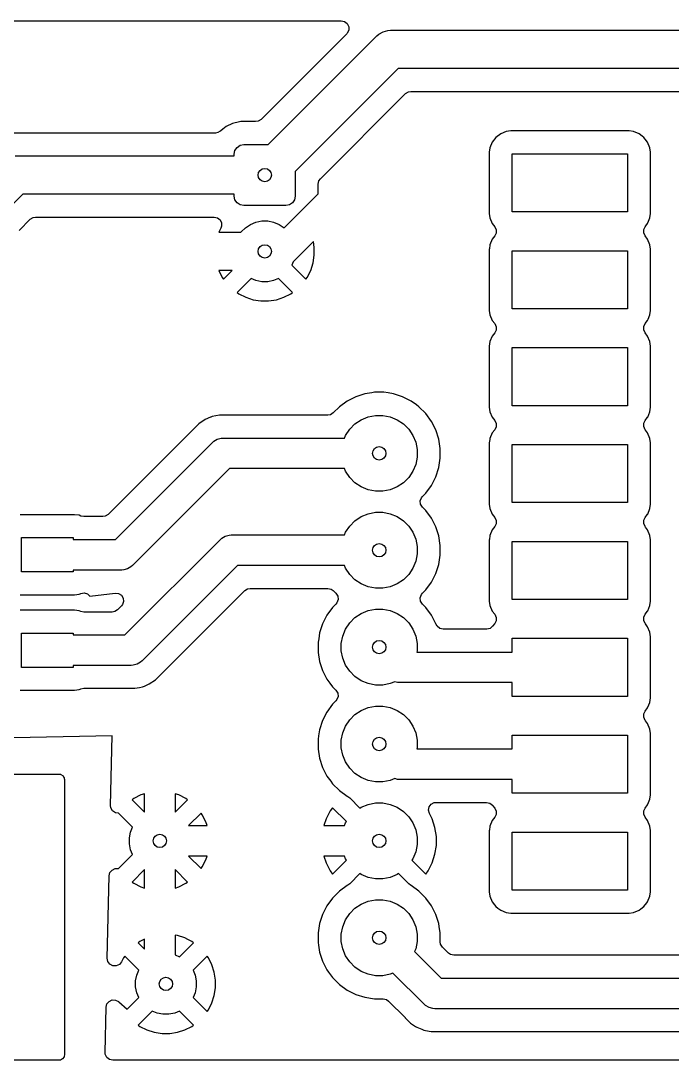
# Model space of a CAD drawing. Header units: millimetres. Extents: x 80.4 to 140.8, y -144.1 to -116.4.
# Drawn here: x 96.36 to 113.43, y -144 to -116.75 of the extents above; entities that cross this region are included whole.
import ezdxf

# ---------------------------------------------------------------- set-up
doc = ezdxf.new("R2010")
doc.units = ezdxf.units.MM
doc.layers.add('F.Cu', color=13, linetype='CONTINUOUS', true_color=0xc83434)

msp = doc.modelspace()

# ---------------------------------------------------------------- linework, layer by layer
at = {"layer": 'F.Cu', "linetype": 'CONTINUOUS'}
for p, q in [((86.317086, -116.7505), (104.757618, -116.7505)), ((104.757618, -116.7505), (104.843961, -116.770207)), ((104.843961, -116.770207), (104.913202, -116.825426)), ((104.913202, -116.825426), (104.951629, -116.905218)), ((104.898332, -117.090214), (102.652444, -119.336102)), ((102.842894, -119.994888), (105.691334, -117.146447)), ((104.913202, -117.073574), (104.898332, -117.090214)), ((104.951629, -116.993782), (104.913202, -117.073574)), ((104.951629, -116.905218), (104.951629, -116.993782)), ((105.691334, -117.146447), (105.740498, -117.103331)), ((105.740498, -117.103331), (105.740507, -117.103323)), ((105.740507, -117.103323), (105.853546, -117.03806)), ((105.853546, -117.03806), (105.979625, -117.004277)), ((105.979625, -117.004277), (105.97964, -117.004277)), ((105.97964, -117.004277), (106.044888, -117)), ((106.044888, -117), (123.623452, -117)), ((106.251995, -118), (103.55, -120.701994)), ((123.416346, -118), (106.251995, -118)), ((104.208786, -120.892444), (106.442444, -118.658786)), ((106.442444, -118.658786), (106.517432, -118.611667)), ((106.517432, -118.611667), (106.583158, -118.6005)), ((106.583158, -118.6005), (106.992371, -118.6005)), ((106.992371, -118.6005), (107, -118.6)), ((107, -118.6), (118.75, -118.6)), ((102.652444, -119.336102), (102.577456, -119.383221)), ((101.65499, -119.591774), (101.598106, -119.6375)), ((101.739244, -119.524047), (101.65499, -119.591774)), ((101.904978, -119.441851), (101.739244, -119.524047)), ((102.0845, -119.397206), (101.904978, -119.441851)), ((102.084507, -119.397204), (102.0845, -119.397206)), ((102.126045, -119.394388), (102.084507, -119.397204)), ((102.51173, -119.394388), (102.126045, -119.394388)), ((102.577456, -119.383221), (102.51173, -119.394388)), ((101.458192, -119.694388), (96.118501, -119.694388)), ((101.523918, -119.683221), (101.458192, -119.694388)), ((101.5851, -119.644776), (101.523918, -119.683221)), ((101.586652, -119.646707), (101.5851, -119.644776)), ((101.598106, -119.6375), (101.586652, -119.646707)), ((108.809218, -119.809718), (108.712964, -119.935156)), ((108.934656, -119.713464), (108.809218, -119.809718)), ((108.934659, -119.713463), (108.934656, -119.713464)), ((109.080734, -119.652957), (108.934659, -119.713463)), ((109.198142, -119.6375), (109.080734, -119.652956)), ((109.080734, -119.652956), (109.080734, -119.652957)), ((112.301858, -119.6375), (109.198142, -119.6375)), ((112.301861, -119.6375), (112.301858, -119.6375)), ((112.419262, -119.652956), (112.301861, -119.6375)), ((112.419264, -119.652957), (112.419262, -119.652956)), ((112.56534, -119.713463), (112.419264, -119.652957)), ((112.565343, -119.713464), (112.56534, -119.713463)), ((112.645555, -119.775014), (112.565343, -119.713464)), ((112.690782, -119.809718), (112.645555, -119.775014)), ((112.724497, -119.853656), (112.690782, -119.809718)), ((112.787035, -119.935156), (112.724497, -119.853656)), ((101.95, -120.244888), (101.96903, -120.149217)), ((101.96903, -120.149217), (102.023223, -120.068111)), ((102.023223, -120.068111), (102.104329, -120.013918)), ((102.104329, -120.013918), (102.2, -119.994888)), ((102.2, -119.994888), (102.842894, -119.994888)), ((108.652456, -120.081237), (108.637, -120.198641)), ((108.652457, -120.081235), (108.652456, -120.081237)), ((108.712963, -119.935159), (108.652457, -120.081235)), ((108.712964, -119.935156), (108.712963, -119.935159)), ((112.787036, -119.935159), (112.787035, -119.935156)), ((112.847543, -120.081234), (112.787036, -119.935159)), ((112.847543, -120.081235), (112.847543, -120.081234)), ((112.847544, -120.081238), (112.847543, -120.081235)), ((112.862999, -120.19864), (112.847544, -120.081238)), ((96.205112, -120.294888), (101.95, -120.294888)), ((101.95, -120.294888), (101.95, -120.244888)), ((108.637, -120.198641), (108.637, -121.801357)), ((109.2375, -121.762), (109.2375, -120.238)), ((109.2375, -120.238), (112.2625, -120.238)), ((112.2625, -120.238), (112.2625, -121.762)), ((112.863, -121.801361), (112.862999, -120.19864)), ((103.55, -120.701994), (103.55, -121.344888)), ((104.1505, -121.033158), (104.170207, -120.946815)), ((104.170207, -120.946815), (104.208786, -120.892444)), ((104.1505, -121.283814), (104.1505, -121.033158)), ((96.412218, -121.294888), (95.65, -122.057106)), ((101.95, -121.294888), (96.412218, -121.294888)), ((101.95, -121.344888), (101.95, -121.294888)), ((101.96903, -121.440559), (101.95, -121.344888)), ((102.023223, -121.521665), (101.96903, -121.440559)), ((102.104329, -121.575858), (102.023223, -121.521665)), ((103.257674, -122.176639), (104.1505, -121.283814)), ((103.476777, -121.521665), (103.395671, -121.575858)), ((103.53097, -121.440559), (103.476777, -121.521665)), ((103.55, -121.344888), (103.53097, -121.440559)), ((102.2, -121.594888), (102.104329, -121.575858)), ((103.3, -121.594888), (102.2, -121.594888)), ((103.395671, -121.575858), (103.3, -121.594888)), ((108.637, -121.801357), (108.652456, -121.918765)), ((112.2625, -121.762), (109.2375, -121.762)), ((112.847544, -121.918762), (112.863, -121.801361)), ((96.308786, -122.247556), (96.602668, -121.953674)), ((96.602668, -121.953674), (96.677656, -121.906555)), ((96.677656, -121.906555), (96.743382, -121.895388)), ((96.743382, -121.895388), (101.424555, -121.895388)), ((101.424555, -121.895388), (101.510898, -121.915095)), ((101.510898, -121.915095), (101.580139, -121.970314)), ((101.580139, -121.970314), (101.618566, -122.050106)), ((101.618566, -122.050106), (101.618566, -122.13867)), ((102.372883, -122.089351), (102.517772, -122.029336)), ((102.517772, -122.029336), (102.671586, -121.99874)), ((102.671586, -121.99874), (102.828414, -121.99874)), ((102.828414, -121.99874), (102.982228, -122.029336)), ((102.982228, -122.029336), (103.127117, -122.089351)), ((108.652456, -121.918765), (108.712963, -122.06484)), ((108.712963, -122.06484), (108.712964, -122.064842)), ((108.712964, -122.064842), (108.777431, -122.148857)), ((112.740143, -122.125952), (112.787035, -122.064843)), ((112.787035, -122.064843), (112.787036, -122.06484)), ((112.787036, -122.06484), (112.793139, -122.050106)), ((112.793139, -122.050106), (112.847544, -121.918762)), ((101.601866, -122.184731), (101.545738, -122.294888)), ((101.545738, -122.294888), (102.126571, -122.294888)), ((101.618566, -122.13867), (101.601866, -122.184731)), ((102.126571, -122.294888), (102.131592, -122.287373)), ((102.131592, -122.287373), (102.242485, -122.17648)), ((102.242485, -122.17648), (102.372883, -122.089351)), ((103.127117, -122.089351), (103.257515, -122.17648)), ((103.257515, -122.17648), (103.257674, -122.176639)), ((108.777431, -122.148857), (108.814358, -122.229354)), ((108.812702, -122.317902), (108.777431, -122.391143)), ((108.814358, -122.229354), (108.812702, -122.317902)), ((112.685641, -122.310647), (112.687297, -122.222099)), ((112.722569, -122.391144), (112.685641, -122.310647)), ((112.687297, -122.222099), (112.722569, -122.148856)), ((112.722569, -122.148856), (112.723284, -122.147925)), ((112.723284, -122.147925), (112.740143, -122.125952)), ((104.025814, -122.539871), (103.499275, -123.06641)), ((104.05, -122.692576), (104.025814, -122.539871)), ((108.712963, -122.475159), (108.652457, -122.621235)), ((108.712964, -122.475157), (108.712963, -122.475159)), ((108.777431, -122.391143), (108.712964, -122.475157)), ((112.787035, -122.475156), (112.722569, -122.391144)), ((112.787036, -122.475159), (112.787035, -122.475156)), ((112.847543, -122.621234), (112.787036, -122.475159)), ((104.05, -122.897199), (104.05, -122.692576)), ((108.638001, -122.731041), (108.637, -122.738641)), ((108.637, -122.738641), (108.637, -124.341357)), ((108.652456, -122.621238), (108.638001, -122.731041)), ((108.652457, -122.621235), (108.652456, -122.621238)), ((109.2375, -124.302), (109.2375, -122.778)), ((109.2375, -122.778), (112.2625, -122.778)), ((112.2625, -122.778), (112.2625, -124.302)), ((112.847543, -122.621235), (112.847543, -122.621234)), ((112.847544, -122.621238), (112.847543, -122.621235)), ((112.862999, -122.73864), (112.847544, -122.621238)), ((112.863, -124.341361), (112.862999, -122.73864)), ((103.499275, -123.06641), (103.462898, -123.154233)), ((103.462898, -123.154233), (103.829473, -123.520809)), ((103.954758, -123.293911), (104.017988, -123.099309)), ((104.017988, -123.099309), (104.017991, -123.099297)), ((104.017991, -123.099297), (104.05, -122.897199)), ((101.545738, -123.294888), (101.638139, -123.476236)), ((101.896446, -123.294888), (101.545738, -123.294888)), ((101.670524, -123.52081), (101.896446, -123.294888)), ((103.861861, -123.476234), (103.954757, -123.293914)), ((103.954757, -123.293914), (103.954758, -123.293911)), ((101.638139, -123.476236), (101.670524, -123.520809)), ((101.670524, -123.520809), (101.670524, -123.52081)), ((102.390653, -123.507785), (102.024077, -123.874362)), ((102.517772, -123.56044), (102.390653, -123.507785)), ((102.671586, -123.591036), (102.517772, -123.56044)), ((102.828414, -123.591036), (102.671586, -123.591036)), ((102.982228, -123.56044), (102.828414, -123.591036)), ((103.109345, -123.507785), (102.982228, -123.56044)), ((103.475921, -123.874361), (103.109345, -123.507785)), ((103.829473, -123.520809), (103.829475, -123.520809)), ((103.829475, -123.520809), (103.861861, -123.476234)), ((102.024077, -123.874362), (102.024077, -123.874363)), ((102.024077, -123.874363), (102.068651, -123.906748)), ((102.068651, -123.906748), (102.250973, -123.999645)), ((103.249026, -123.999645), (103.431346, -123.906749)), ((103.431346, -123.906749), (103.475921, -123.874363)), ((103.475921, -123.874363), (103.475921, -123.874361)), ((102.250973, -123.999645), (102.250976, -123.999646)), ((102.250976, -123.999646), (102.445578, -124.062876)), ((102.445578, -124.062876), (102.44559, -124.062879)), ((102.44559, -124.062879), (102.647688, -124.094888)), ((102.647688, -124.094888), (102.852312, -124.094888)), ((102.852312, -124.094888), (103.054409, -124.062879)), ((103.054409, -124.062879), (103.054421, -124.062876)), ((103.054421, -124.062876), (103.249023, -123.999646)), ((103.249023, -123.999646), (103.249026, -123.999645)), ((108.637, -124.341357), (108.652456, -124.458765)), ((108.652456, -124.458765), (108.712963, -124.60484)), ((112.2625, -124.302), (109.2375, -124.302)), ((112.798797, -124.576447), (112.847544, -124.458762)), ((112.847544, -124.458762), (112.863, -124.341361)), ((108.712963, -124.60484), (108.712964, -124.604842)), ((108.712964, -124.604842), (108.777431, -124.688857)), ((108.777431, -124.688857), (108.814358, -124.769354)), ((108.814358, -124.769354), (108.812702, -124.857902)), ((112.685641, -124.850647), (112.687297, -124.762099)), ((112.687297, -124.762099), (112.722569, -124.688856)), ((112.722569, -124.688856), (112.787035, -124.604843)), ((112.787035, -124.604843), (112.787036, -124.60484)), ((112.787036, -124.60484), (112.798797, -124.576447)), ((108.712963, -125.015159), (108.652457, -125.161235)), ((108.712964, -125.015157), (108.712963, -125.015159)), ((108.777431, -124.931143), (108.712964, -125.015157)), ((108.812702, -124.857902), (108.777431, -124.931143)), ((112.722569, -124.931144), (112.685641, -124.850647)), ((112.787035, -125.015156), (112.722569, -124.931144)), ((112.787036, -125.015159), (112.787035, -125.015156)), ((112.847543, -125.161234), (112.787036, -125.015159)), ((108.652456, -125.161237), (108.637, -125.278641)), ((108.637, -125.278641), (108.637, -126.881357)), ((108.652457, -125.161235), (108.652456, -125.161237)), ((109.2375, -126.842), (109.2375, -125.318)), ((109.2375, -125.318), (112.2625, -125.318)), ((112.2625, -125.318), (112.2625, -126.842)), ((112.847543, -125.161235), (112.847543, -125.161234)), ((112.847544, -125.161238), (112.847543, -125.161235)), ((112.862999, -125.27864), (112.847544, -125.161238)), ((112.863, -126.881361), (112.862999, -125.27864)), ((105.135614, -126.606761), (104.91116, -126.721126)), ((105.135625, -126.606757), (105.135614, -126.606761)), ((105.375212, -126.52891), (105.135625, -126.606757)), ((105.375219, -126.528909), (105.375212, -126.52891)), ((105.557744, -126.5), (105.375219, -126.528909)), ((105.624038, -126.4895), (105.557744, -126.5)), ((105.875962, -126.4895), (105.624038, -126.4895)), ((105.983502, -126.506532), (105.875962, -126.4895)), ((106.12478, -126.528909), (105.983502, -126.506532)), ((106.124787, -126.52891), (106.12478, -126.528909)), ((106.364374, -126.606757), (106.124787, -126.52891)), ((106.364385, -126.606761), (106.364374, -126.606757)), ((106.588839, -126.721126), (106.364385, -126.606761)), ((104.70734, -126.869209), (104.545336, -127.031214)), ((104.91116, -126.721126), (104.70734, -126.869209)), ((106.588843, -126.721129), (106.588839, -126.721126)), ((106.588845, -126.72113), (106.588843, -126.721129)), ((106.724719, -126.819848), (106.588845, -126.72113)), ((106.792659, -126.869209), (106.724719, -126.819848)), ((106.97079, -127.04734), (106.792659, -126.869209)), ((108.637, -126.881357), (108.652456, -126.998765)), ((112.2625, -126.842), (109.2375, -126.842)), ((112.847544, -126.998762), (112.863, -126.881361)), ((101.186083, -127.203369), (101.022222, -127.312858)), ((101.18609, -127.203365), (101.186083, -127.203369)), ((101.325322, -127.145694), (101.18609, -127.203365)), ((101.325328, -127.145692), (101.325322, -127.145694)), ((101.337864, -127.1405), (101.325328, -127.145692)), ((101.368164, -127.127949), (101.337864, -127.1405)), ((101.464812, -127.108724), (101.368164, -127.127949)), ((101.470691, -127.107554), (101.464812, -127.108724)), ((101.470701, -127.107552), (101.470691, -127.107554)), ((101.561457, -127.0895), (101.470701, -127.107552)), ((104.404622, -127.0895), (101.561457, -127.0895)), ((104.470348, -127.078333), (104.404622, -127.0895)), ((104.545336, -127.031214), (104.470348, -127.078333)), ((105.115607, -127.31699), (105.278603, -127.208079)), ((105.278603, -127.208079), (105.459715, -127.13306)), ((105.459715, -127.13306), (105.651983, -127.094815)), ((105.651983, -127.094815), (105.848017, -127.094815)), ((105.848017, -127.094815), (106.040285, -127.13306)), ((106.040285, -127.13306), (106.221397, -127.208079)), ((106.221397, -127.208079), (106.384393, -127.31699)), ((106.970792, -127.047343), (106.97079, -127.04734)), ((106.970793, -127.047344), (106.970792, -127.047343)), ((107.11887, -127.251155), (106.970793, -127.047344)), ((107.118871, -127.251157), (107.11887, -127.251155)), ((107.118873, -127.25116), (107.118871, -127.251157)), ((107.233238, -127.475614), (107.118873, -127.25116)), ((108.652456, -126.998765), (108.712963, -127.14484)), ((108.712963, -127.14484), (108.712964, -127.144842)), ((108.712964, -127.144842), (108.777431, -127.228857)), ((108.777431, -127.228857), (108.814358, -127.309354)), ((112.687297, -127.302099), (112.722569, -127.228856)), ((112.722569, -127.228856), (112.787035, -127.144843)), ((112.787035, -127.144843), (112.787036, -127.14484)), ((112.787036, -127.14484), (112.789544, -127.138786)), ((112.789544, -127.138786), (112.847544, -126.998762)), ((100.882858, -127.452221), (98.643866, -129.691214)), ((101.022214, -127.312864), (100.882858, -127.452221)), ((101.022222, -127.312858), (101.022214, -127.312864)), ((104.868079, -127.618603), (104.97699, -127.455607)), ((104.97699, -127.455607), (105.115607, -127.31699)), ((106.384393, -127.31699), (106.52301, -127.455607)), ((106.52301, -127.455607), (106.631921, -127.618603)), ((107.233239, -127.475617), (107.233238, -127.475614)), ((107.233241, -127.475621), (107.233239, -127.475617)), ((107.31109, -127.715215), (107.233241, -127.475621)), ((108.777431, -127.471143), (108.712964, -127.555157)), ((108.812702, -127.397902), (108.777431, -127.471143)), ((108.814358, -127.309354), (108.812702, -127.397902)), ((112.685641, -127.390647), (112.687297, -127.302099)), ((112.722568, -127.471143), (112.685641, -127.390647)), ((112.731167, -127.482349), (112.722568, -127.471143)), ((112.787035, -127.555156), (112.731167, -127.482349)), ((101.377157, -127.807157), (101.416495, -127.772659)), ((101.416495, -127.772659), (101.506926, -127.720448)), ((101.506926, -127.720448), (101.60779, -127.693422)), ((101.60779, -127.693422), (101.66, -127.69)), ((101.66, -127.69), (104.838505, -127.69)), ((104.838505, -127.69), (104.868079, -127.618603)), ((106.631921, -127.618603), (106.70694, -127.799715)), ((107.3505, -127.964038), (107.31109, -127.715215)), ((108.648487, -127.731385), (108.637053, -127.818242)), ((108.652456, -127.701237), (108.648487, -127.731385)), ((108.652457, -127.701235), (108.652456, -127.701237)), ((108.712963, -127.555159), (108.652457, -127.701235)), ((108.712964, -127.555157), (108.712963, -127.555159)), ((112.787036, -127.555159), (112.787035, -127.555156)), ((112.847543, -127.701234), (112.787036, -127.555159)), ((112.847543, -127.701235), (112.847543, -127.701234)), ((112.847544, -127.701238), (112.847543, -127.701235)), ((112.862999, -127.818639), (112.847544, -127.701238)), ((98.834314, -130.35), (101.377157, -127.807157)), ((106.70694, -127.799715), (106.745185, -127.991983)), ((106.745185, -127.991983), (106.745185, -128.188017)), ((107.3505, -128.215962), (107.3505, -127.964038)), ((108.637053, -127.818242), (108.637, -127.818641)), ((108.637, -127.818641), (108.637, -129.421357)), ((109.2375, -129.382), (109.2375, -127.858)), ((109.2375, -127.858), (112.2625, -127.858)), ((112.2625, -127.858), (112.2625, -129.382)), ((112.862999, -127.818642), (112.862999, -127.818639)), ((112.862999, -128.464787), (112.862999, -127.818642)), ((106.745185, -128.188017), (106.70694, -128.380285)), ((107.31109, -128.464785), (107.3505, -128.215962)), ((101.825686, -128.49), (99.282843, -131.032843)), ((104.838505, -128.49), (101.825686, -128.49)), ((104.868079, -128.561397), (104.838505, -128.49)), ((104.97699, -128.724393), (104.868079, -128.561397)), ((106.631921, -128.561397), (106.52301, -128.724393)), ((106.70694, -128.380285), (106.631921, -128.561397)), ((107.233241, -128.704379), (107.31109, -128.464785)), ((112.863, -129.075258), (112.862999, -128.464787)), ((105.115607, -128.86301), (104.97699, -128.724393)), ((105.278603, -128.971921), (105.115607, -128.86301)), ((106.384393, -128.86301), (106.221397, -128.971921)), ((106.52301, -128.724393), (106.384393, -128.86301)), ((107.11887, -128.928845), (107.233241, -128.704379)), ((105.459715, -129.04694), (105.278603, -128.971921)), ((105.651983, -129.085185), (105.459715, -129.04694)), ((105.848017, -129.085185), (105.651983, -129.085185)), ((106.040285, -129.04694), (105.848017, -129.085185)), ((106.221397, -128.971921), (106.040285, -129.04694)), ((106.884164, -129.219285), (106.97079, -129.132659)), ((106.97079, -129.132659), (106.970793, -129.132656)), ((106.970793, -129.132656), (107.11887, -128.928845)), ((112.863, -129.421361), (112.863, -129.075258)), ((106.827128, -129.33772), (106.856378, -129.254127)), ((106.837045, -129.425727), (106.827128, -129.33772)), ((106.884164, -129.500715), (106.837045, -129.425727)), ((106.856378, -129.254127), (106.884164, -129.219285)), ((108.637, -129.421357), (108.652456, -129.538765)), ((112.2625, -129.382), (109.2375, -129.382)), ((112.847544, -129.538762), (112.863, -129.421361)), ((97.764358, -129.6995), (96.335642, -129.6995)), ((97.764361, -129.6995), (97.764358, -129.6995)), ((97.881762, -129.714956), (97.764361, -129.6995)), ((98.643866, -129.691214), (98.568878, -129.738333)), ((105.278603, -129.748079), (105.459715, -129.67306)), ((105.459715, -129.67306), (105.651983, -129.634815)), ((105.651983, -129.634815), (105.848017, -129.634815)), ((105.848017, -129.634815), (106.040285, -129.67306)), ((106.040285, -129.67306), (106.221397, -129.748079)), ((106.97079, -129.58734), (106.884164, -129.500715)), ((106.970792, -129.587343), (106.97079, -129.58734)), ((106.970793, -129.587344), (106.970792, -129.587343)), ((107.11887, -129.791155), (106.970793, -129.587344)), ((108.652456, -129.538765), (108.712963, -129.68484)), ((108.712963, -129.68484), (108.712964, -129.684842)), ((108.712964, -129.684842), (108.777431, -129.768857)), ((112.722569, -129.768856), (112.787035, -129.684843)), ((112.787035, -129.684843), (112.787036, -129.68484)), ((112.787036, -129.68484), (112.788765, -129.680666)), ((112.788765, -129.680666), (112.847544, -129.538762)), ((97.928588, -129.734352), (97.881762, -129.714956)), ((98.004741, -129.7495), (97.928588, -129.734352)), ((98.503152, -129.7495), (98.004741, -129.7495)), ((98.568878, -129.738333), (98.503152, -129.7495)), ((104.97699, -129.995607), (105.115607, -129.85699)), ((105.115607, -129.85699), (105.278603, -129.748079)), ((106.221397, -129.748079), (106.384393, -129.85699)), ((106.384393, -129.85699), (106.52301, -129.995607)), ((107.118871, -129.791157), (107.11887, -129.791155)), ((107.118873, -129.79116), (107.118871, -129.791157)), ((107.233238, -130.015614), (107.118873, -129.79116)), ((108.777431, -129.768857), (108.814358, -129.849354)), ((108.812702, -129.937902), (108.777431, -130.011143)), ((108.814358, -129.849354), (108.812702, -129.937902)), ((112.685641, -129.930647), (112.687297, -129.842099)), ((112.722568, -130.011143), (112.685641, -129.930647)), ((112.687297, -129.842099), (112.722569, -129.768856)), ((101.716927, -130.260448), (101.81779, -130.233422)), ((101.81779, -130.233422), (101.87, -130.23)), ((101.87, -130.23), (104.838505, -130.23)), ((104.838505, -130.23), (104.868079, -130.158603)), ((104.868079, -130.158603), (104.97699, -129.995607)), ((106.52301, -129.995607), (106.631921, -130.158603)), ((106.631921, -130.158603), (106.70694, -130.339715)), ((107.233239, -130.015617), (107.233238, -130.015614)), ((107.233241, -130.015621), (107.233239, -130.015617)), ((107.31109, -130.255215), (107.233241, -130.015621)), ((108.652456, -130.241238), (108.638137, -130.350008)), ((108.652457, -130.241235), (108.652456, -130.241238)), ((108.712963, -130.095159), (108.652457, -130.241235)), ((108.712964, -130.095157), (108.712963, -130.095159)), ((108.777431, -130.011143), (108.712964, -130.095157)), ((112.731167, -130.022349), (112.722568, -130.011143)), ((112.787035, -130.095156), (112.731167, -130.022349)), ((112.787036, -130.095159), (112.787035, -130.095156)), ((112.847543, -130.241234), (112.787036, -130.095159)), ((112.847543, -130.241235), (112.847543, -130.241234)), ((112.847544, -130.241238), (112.847543, -130.241235)), ((112.862999, -130.35864), (112.847544, -130.241238)), ((96.375, -131.2), (96.375, -130.3)), ((96.375, -130.3), (97.725, -130.3)), ((97.725, -130.3), (97.725, -130.35)), ((97.725, -130.35), (98.834314, -130.35)), ((99.084314, -132.85), (101.587158, -130.347157)), ((101.587158, -130.347157), (101.626495, -130.312659)), ((101.626495, -130.312659), (101.716927, -130.260448)), ((106.70694, -130.339715), (106.745185, -130.531983)), ((107.3505, -130.504038), (107.31109, -130.255215)), ((107.3505, -130.755962), (107.3505, -130.504038)), ((108.638137, -130.350008), (108.637, -130.358641)), ((108.637, -130.358641), (108.637, -131.961357)), ((109.2375, -131.922), (109.2375, -130.398)), ((109.2375, -130.398), (112.2625, -130.398)), ((112.2625, -130.398), (112.2625, -131.922)), ((112.863, -131.961361), (112.862999, -130.35864)), ((106.745185, -130.728017), (106.70694, -130.920285)), ((106.745185, -130.531983), (106.745185, -130.728017)), ((107.31109, -131.004785), (107.3505, -130.755962)), ((99.243505, -131.067341), (99.153074, -131.119552)), ((99.282843, -131.032843), (99.243505, -131.067341)), ((102.035685, -131.03), (99.532843, -133.532843)), ((104.838505, -131.03), (102.035685, -131.03)), ((104.868079, -131.101397), (104.838505, -131.03)), ((106.70694, -130.920285), (106.631921, -131.101397)), ((107.233241, -131.244379), (107.31109, -131.004785)), ((97.725, -131.2), (96.375, -131.2)), ((99, -131.15), (97.725, -131.15)), ((97.725, -131.15), (97.725, -131.2)), ((99.05221, -131.146578), (99, -131.15)), ((99.153074, -131.119552), (99.05221, -131.146578)), ((104.97699, -131.264393), (104.868079, -131.101397)), ((105.115607, -131.40301), (104.97699, -131.264393)), ((106.52301, -131.264393), (106.384393, -131.40301)), ((106.631921, -131.101397), (106.52301, -131.264393)), ((107.11887, -131.468845), (107.233241, -131.244379)), ((105.278603, -131.511921), (105.115607, -131.40301)), ((105.459715, -131.58694), (105.278603, -131.511921)), ((105.651983, -131.625185), (105.459715, -131.58694)), ((106.040285, -131.58694), (105.848017, -131.625185)), ((106.221397, -131.511921), (106.040285, -131.58694)), ((106.384393, -131.40301), (106.221397, -131.511921)), ((106.970793, -131.672656), (107.11887, -131.468845)), ((96.335639, -131.8005), (97.76436, -131.800499)), ((97.76436, -131.800499), (97.881762, -131.785044)), ((97.881762, -131.785044), (97.907805, -131.774256)), ((97.907805, -131.774256), (97.928586, -131.765649)), ((97.928586, -131.765649), (98.015898, -131.750813)), ((98.015898, -131.750813), (98.101, -131.775329)), ((98.101, -131.775329), (98.163538, -131.831216)), ((98.163538, -131.831216), (98.830655, -131.751892)), ((98.830655, -131.751892), (98.918721, -131.761267)), ((98.918721, -131.761267), (98.993998, -131.807923)), ((98.993998, -131.807923), (99.041577, -131.88262)), ((99.041577, -131.88262), (99.052034, -131.970564)), ((100.043521, -133.871397), (102.226135, -131.688786)), ((102.226135, -131.688786), (102.301124, -131.641667)), ((102.301124, -131.641667), (102.366849, -131.6305)), ((102.366849, -131.6305), (104.404622, -131.6305)), ((104.404622, -131.6305), (104.490965, -131.650207)), ((104.490965, -131.650207), (104.545336, -131.688786)), ((104.545336, -131.688786), (104.615836, -131.759286)), ((104.615836, -131.759286), (104.662955, -131.834274)), ((104.662955, -131.834274), (104.672871, -131.922281)), ((105.848017, -131.625185), (105.651983, -131.625185)), ((106.827128, -131.87772), (106.856378, -131.794127)), ((106.837045, -131.965727), (106.827128, -131.87772)), ((106.856378, -131.794127), (106.884164, -131.759285)), ((106.884164, -131.759285), (106.97079, -131.672659)), ((106.97079, -131.672659), (106.970793, -131.672656)), ((98.994866, -132.090214), (98.893866, -132.191214)), ((99.023298, -132.054336), (98.994866, -132.090214)), ((99.052034, -131.970564), (99.023298, -132.054336)), ((104.529209, -132.12734), (104.381126, -132.33116)), ((104.615836, -132.040714), (104.529209, -132.12734)), ((104.64362, -132.005874), (104.615836, -132.040714)), ((104.672871, -131.922281), (104.64362, -132.005874)), ((106.884164, -132.040715), (106.837045, -131.965727)), ((106.97079, -132.12734), (106.884164, -132.040715)), ((106.970792, -132.127343), (106.97079, -132.12734)), ((106.970793, -132.127344), (106.970792, -132.127343)), ((107.11887, -132.331155), (106.970793, -132.127344)), ((108.637, -131.961357), (108.652456, -132.078765)), ((108.652456, -132.078765), (108.712963, -132.22484)), ((112.2625, -131.922), (109.2375, -131.922)), ((112.789042, -132.219998), (112.847544, -132.078762)), ((112.847544, -132.078762), (112.863, -131.961361)), ((97.764358, -132.1995), (96.335642, -132.1995)), ((97.764361, -132.1995), (97.764358, -132.1995)), ((97.881762, -132.214956), (97.764361, -132.1995)), ((97.928588, -132.234352), (97.881762, -132.214956)), ((98.004741, -132.2495), (97.928588, -132.234352)), ((98.753152, -132.2495), (98.004741, -132.2495)), ((98.818878, -132.238333), (98.753152, -132.2495)), ((98.893866, -132.191214), (98.818878, -132.238333)), ((104.381126, -132.33116), (104.266761, -132.555614)), ((104.97699, -132.535607), (105.115607, -132.39699)), ((105.115607, -132.39699), (105.278603, -132.288079)), ((105.278603, -132.288079), (105.459715, -132.21306)), ((105.459715, -132.21306), (105.651983, -132.174815)), ((105.651983, -132.174815), (105.848017, -132.174815)), ((105.848017, -132.174815), (106.040285, -132.21306)), ((106.040285, -132.21306), (106.221397, -132.288079)), ((106.221397, -132.288079), (106.384393, -132.39699)), ((106.384393, -132.39699), (106.52301, -132.535607)), ((107.233241, -132.555621), (107.11887, -132.331155)), ((108.712963, -132.22484), (108.712964, -132.224842)), ((108.712964, -132.224842), (108.777431, -132.308857)), ((108.777431, -132.308857), (108.814358, -132.389354)), ((108.814358, -132.389354), (108.812702, -132.477902)), ((112.685641, -132.470647), (112.687297, -132.382099)), ((112.687297, -132.382099), (112.722569, -132.308856)), ((112.722569, -132.308856), (112.787035, -132.224843)), ((112.787035, -132.224843), (112.787036, -132.22484)), ((112.787036, -132.22484), (112.789042, -132.219998)), ((104.266757, -132.555625), (104.18891, -132.795212)), ((104.266761, -132.555614), (104.266757, -132.555625)), ((104.79306, -132.879715), (104.868079, -132.698603)), ((104.868079, -132.698603), (104.97699, -132.535607)), ((106.52301, -132.535607), (106.631921, -132.698603)), ((106.631921, -132.698603), (106.70694, -132.879715)), ((107.235313, -132.562), (107.233241, -132.555621)), ((107.268988, -132.624574), (107.235313, -132.562)), ((107.338229, -132.679793), (107.268988, -132.624574)), ((107.424572, -132.6995), (107.338229, -132.679793)), ((108.565457, -132.6995), (107.424572, -132.6995)), ((108.569179, -132.699465), (108.565457, -132.6995)), ((108.655138, -132.678147), (108.569179, -132.699465)), ((108.723335, -132.621643), (108.655138, -132.678147)), ((108.777431, -132.551143), (108.723335, -132.621643)), ((108.812702, -132.477902), (108.777431, -132.551143)), ((112.722568, -132.551143), (112.685641, -132.470647)), ((112.730897, -132.561997), (112.722568, -132.551143)), ((112.787035, -132.635156), (112.730897, -132.561997)), ((112.787036, -132.635159), (112.787035, -132.635156)), ((112.847543, -132.781234), (112.787036, -132.635159)), ((96.375, -133.7), (96.375, -132.8)), ((96.375, -132.8), (97.725, -132.8)), ((97.725, -132.8), (97.725, -132.85)), ((97.725, -132.85), (99.084314, -132.85)), ((104.163952, -132.952795), (104.1495, -133.044038)), ((104.188909, -132.795219), (104.163952, -132.952795)), ((104.18891, -132.795212), (104.188909, -132.795219)), ((104.754815, -133.071983), (104.79306, -132.879715)), ((106.70694, -132.879715), (106.745185, -133.071983)), ((109.2375, -133.3), (109.2375, -132.938)), ((109.2375, -132.938), (112.2625, -132.938)), ((112.2625, -132.938), (112.2625, -134.462)), ((112.847543, -132.781235), (112.847543, -132.781234)), ((112.847544, -132.781238), (112.847543, -132.781235)), ((112.862999, -132.89864), (112.847544, -132.781238)), ((112.863, -134.501361), (112.862999, -132.89864)), ((104.1495, -133.044038), (104.1495, -133.295962)), ((104.754815, -133.268017), (104.754815, -133.071983)), ((106.745185, -133.071983), (106.745185, -133.268017)), ((104.1495, -133.295962), (104.151507, -133.308632)), ((104.151507, -133.308632), (104.188909, -133.54478)), ((104.79306, -133.460285), (104.754815, -133.268017)), ((104.868079, -133.641397), (104.79306, -133.460285)), ((106.745185, -133.268017), (106.738823, -133.3)), ((106.738823, -133.3), (109.2375, -133.3)), ((97.725, -133.7), (96.375, -133.7)), ((99.25, -133.65), (97.725, -133.65)), ((97.725, -133.65), (97.725, -133.7)), ((99.30221, -133.646578), (99.25, -133.65)), ((99.403074, -133.619552), (99.30221, -133.646578)), ((99.493505, -133.567341), (99.403074, -133.619552)), ((99.532843, -133.532843), (99.493505, -133.567341)), ((104.188909, -133.54478), (104.18891, -133.544787)), ((104.18891, -133.544787), (104.266757, -133.784374)), ((104.266757, -133.784374), (104.266761, -133.784385)), ((104.266761, -133.784385), (104.381126, -134.008839)), ((104.97699, -133.804393), (104.868079, -133.641397)), ((99.723914, -134.136632), (99.887782, -134.027139)), ((99.887782, -134.027139), (100.027139, -133.887782)), ((100.027139, -133.88778), (100.043518, -133.871402)), ((100.027139, -133.887782), (100.027139, -133.88778)), ((100.043518, -133.871402), (100.043521, -133.871397)), ((104.381126, -134.008839), (104.381129, -134.008843)), ((104.381129, -134.008843), (104.38113, -134.008845)), ((104.38113, -134.008845), (104.458906, -134.115895)), ((105.115607, -133.94301), (104.97699, -133.804393)), ((105.278603, -134.051921), (105.115607, -133.94301)), ((105.459715, -134.12694), (105.278603, -134.051921)), ((96.335639, -134.3005), (97.76436, -134.300499)), ((97.76436, -134.300499), (97.881762, -134.285044)), ((97.881762, -134.285044), (97.907805, -134.274256)), ((97.907805, -134.274256), (97.928586, -134.265649)), ((97.928586, -134.265649), (98.004742, -134.2505)), ((98.004742, -134.2505), (99.34854, -134.2505)), ((99.34854, -134.2505), (99.348541, -134.2505)), ((99.348541, -134.2505), (99.467894, -134.226759)), ((99.467894, -134.226759), (99.541836, -134.212051)), ((99.541836, -134.212051), (99.595378, -134.189873)), ((99.595378, -134.189873), (99.723914, -134.136632)), ((104.458906, -134.115895), (104.529209, -134.212659)), ((104.529209, -134.212659), (104.615836, -134.299286)), ((104.615836, -134.299286), (104.662955, -134.374274)), ((105.651983, -134.165185), (105.459715, -134.12694)), ((105.848017, -134.165185), (105.651983, -134.165185)), ((106.040285, -134.12694), (105.848017, -134.165185)), ((106.158443, -134.077997), (106.040285, -134.12694)), ((106.22779, -134.096578), (106.158443, -134.077997)), ((106.28, -134.1), (106.22779, -134.096578)), ((109.2375, -134.1), (106.28, -134.1)), ((109.2375, -134.462), (109.2375, -134.1)), ((104.615836, -134.580714), (104.529209, -134.66734)), ((104.64362, -134.545874), (104.615836, -134.580714)), ((104.672871, -134.462281), (104.64362, -134.545874)), ((104.662955, -134.374274), (104.672871, -134.462281)), ((112.2625, -134.462), (109.2375, -134.462)), ((112.847544, -134.618762), (112.863, -134.501361)), ((104.381126, -134.87116), (104.266761, -135.095614)), ((104.529209, -134.66734), (104.381126, -134.87116)), ((105.115607, -134.93699), (105.278603, -134.828079)), ((105.278603, -134.828079), (105.459715, -134.75306)), ((105.459715, -134.75306), (105.651983, -134.714815)), ((105.651983, -134.714815), (105.848017, -134.714815)), ((105.848017, -134.714815), (106.040285, -134.75306)), ((106.040285, -134.75306), (106.221397, -134.828079)), ((106.221397, -134.828079), (106.384393, -134.93699)), ((112.687297, -134.922099), (112.722569, -134.848856)), ((112.722569, -134.848856), (112.787035, -134.764843)), ((112.787035, -134.764843), (112.787036, -134.76484)), ((112.787036, -134.76484), (112.794534, -134.746739)), ((112.794534, -134.746739), (112.847544, -134.618762)), ((104.266757, -135.095625), (104.18891, -135.335212)), ((104.266761, -135.095614), (104.266757, -135.095625)), ((104.868079, -135.238603), (104.97699, -135.075607)), ((104.97699, -135.075607), (105.115607, -134.93699)), ((106.384393, -134.93699), (106.52301, -135.075607)), ((106.52301, -135.075607), (106.631921, -135.238603)), ((112.685641, -135.010647), (112.687297, -134.922099)), ((112.722568, -135.091143), (112.685641, -135.010647)), ((112.730897, -135.101997), (112.722568, -135.091143)), ((112.787035, -135.175156), (112.730897, -135.101997)), ((104.188909, -135.335219), (104.162811, -135.499999)), ((104.18891, -135.335212), (104.188909, -135.335219)), ((104.754815, -135.611983), (104.79306, -135.419715)), ((104.79306, -135.419715), (104.868079, -135.238603)), ((106.631921, -135.238603), (106.70694, -135.419715)), ((106.70694, -135.419715), (106.745185, -135.611983)), ((112.787036, -135.175159), (112.787035, -135.175156)), ((112.847543, -135.321234), (112.787036, -135.175159)), ((112.847543, -135.321235), (112.847543, -135.321234)), ((112.847544, -135.321238), (112.847543, -135.321235)), ((112.862999, -135.43864), (112.847544, -135.321238)), ((98.749999, -135.499999), (86.25, -135.749999)), ((98.709533, -137.320992), (98.75, -135.5)), ((98.749999, -135.5), (98.749999, -135.499999)), ((98.75, -135.5), (98.749999, -135.5)), ((104.162811, -135.499999), (104.1495, -135.584038)), ((104.1495, -135.584038), (104.1495, -135.835962)), ((104.754815, -135.808017), (104.754815, -135.611983)), ((106.745185, -135.611983), (106.745185, -135.808017)), ((109.2375, -135.84), (109.2375, -135.478)), ((109.2375, -135.478), (112.2625, -135.478)), ((112.2625, -135.478), (112.2625, -137.002)), ((112.863, -137.041361), (112.862999, -135.43864)), ((104.1495, -135.835962), (104.151507, -135.848632)), ((104.151507, -135.848632), (104.188909, -136.08478)), ((104.79306, -136.000285), (104.754815, -135.808017)), ((106.745185, -135.808017), (106.738823, -135.84)), ((106.738823, -135.84), (109.2375, -135.84)), ((104.188909, -136.08478), (104.18891, -136.084787)), ((104.18891, -136.084787), (104.266757, -136.324374)), ((104.868079, -136.181397), (104.79306, -136.000285)), ((104.97699, -136.344393), (104.868079, -136.181397)), ((87.286322, -136.5), (97.35817, -136.5)), ((97.35817, -136.5), (97.393106, -136.505023)), ((97.393106, -136.505023), (97.408104, -136.509427)), ((97.408104, -136.509427), (97.466855, -136.547172)), ((104.266757, -136.324374), (104.266761, -136.324385)), ((104.266761, -136.324385), (104.381126, -136.548839)), ((105.115607, -136.48301), (104.97699, -136.344393)), ((105.278603, -136.591921), (105.115607, -136.48301)), ((97.466855, -136.547172), (97.468042, -136.548541)), ((97.468042, -136.548541), (97.487907, -136.592004)), ((97.487907, -136.592004), (97.491363, -136.590908)), ((97.491363, -136.590908), (97.494195, -136.599835)), ((97.494195, -136.599835), (97.495582, -136.608794)), ((97.495582, -136.608794), (97.497087, -136.612087)), ((97.497087, -136.612087), (97.496608, -136.615423)), ((97.496608, -136.615423), (97.5, -136.637331)), ((97.5, -136.637331), (97.5, -143.85767)), ((104.381126, -136.548839), (104.381129, -136.548843)), ((104.381129, -136.548843), (104.38113, -136.548845)), ((104.38113, -136.548845), (104.479848, -136.684719)), ((104.479848, -136.684719), (104.529209, -136.752659)), ((104.529209, -136.752659), (104.70734, -136.93079)), ((105.459715, -136.66694), (105.278603, -136.591921)), ((105.651983, -136.705185), (105.459715, -136.66694)), ((105.848017, -136.705185), (105.651983, -136.705185)), ((106.040285, -136.66694), (105.848017, -136.705185)), ((106.158443, -136.617997), (106.040285, -136.66694)), ((106.22779, -136.636578), (106.158443, -136.617997)), ((106.28, -136.64), (106.22779, -136.636578)), ((109.2375, -136.64), (106.28, -136.64)), ((109.2375, -137.002), (109.2375, -136.64)), ((99.500973, -137.045242), (99.318657, -137.138136)), ((99.500976, -137.045241), (99.500973, -137.045242)), ((99.6, -137.013066), (99.500976, -137.045241)), ((99.6, -137.496447), (99.6, -137.013066)), ((100.499023, -137.045241), (100.4, -137.013066)), ((100.4, -137.013066), (100.4, -137.496446)), ((100.499026, -137.045242), (100.499023, -137.045241)), ((100.681348, -137.138139), (100.499026, -137.045242)), ((104.70734, -136.93079), (104.707343, -136.930792)), ((104.707343, -136.930792), (104.707344, -136.930793)), ((104.707344, -136.930793), (104.911155, -137.07887)), ((112.2625, -137.002), (109.2375, -137.002)), ((112.847544, -137.158762), (112.863, -137.041361)), ((98.718546, -137.384777), (98.709533, -137.320992)), ((99.318645, -137.138144), (99.274076, -137.170524)), ((99.274076, -137.170524), (99.6, -137.496447)), ((99.318657, -137.138136), (99.318645, -137.138144)), ((100.4, -137.496446), (100.725922, -137.170524)), ((100.725922, -137.170524), (100.681348, -137.138139)), ((104.911155, -137.07887), (104.926435, -137.086655)), ((104.926435, -137.086655), (104.976806, -137.123252)), ((104.976806, -137.123252), (105.244452, -137.390898)), ((105.278603, -137.368079), (105.459715, -137.29306)), ((105.459715, -137.29306), (105.651983, -137.254815)), ((105.651983, -137.254815), (105.848017, -137.254815)), ((105.848017, -137.254815), (106.040285, -137.29306)), ((106.040285, -137.29306), (106.221397, -137.368079)), ((107.062676, -137.357202), (107.116327, -137.286739)), ((107.116327, -137.286739), (107.195237, -137.246532)), ((107.195237, -137.246532), (107.243861, -137.2405)), ((107.243861, -137.2405), (108.565457, -137.2405)), ((108.565457, -137.2405), (108.6518, -137.260207)), ((108.6518, -137.260207), (108.721041, -137.315426)), ((108.721041, -137.315426), (108.723335, -137.318357)), ((108.723335, -137.318357), (108.777431, -137.388857)), ((112.722569, -137.388856), (112.787035, -137.304843)), ((112.787035, -137.304843), (112.787036, -137.30484)), ((112.787036, -137.30484), (112.794534, -137.286739)), ((112.794534, -137.286739), (112.847544, -137.158762)), ((98.763115, -137.461309), (98.718546, -137.384777)), ((98.836475, -137.510924), (98.763115, -137.461309)), ((98.919579, -137.523131), (98.836475, -137.510924)), ((99.287102, -137.890654), (98.919579, -137.523131)), ((101.079474, -137.524077), (100.753551, -137.85)), ((101.11186, -137.568651), (101.079474, -137.524077)), ((101.204757, -137.750973), (101.11186, -137.568651)), ((104.467083, -137.46383), (104.359897, -137.674195)), ((104.52734, -137.380893), (104.467083, -137.46383)), ((104.890898, -137.744451), (104.52734, -137.380893)), ((105.244452, -137.390898), (105.278603, -137.368079)), ((106.221397, -137.368079), (106.384393, -137.47699)), ((106.384393, -137.47699), (106.52301, -137.615607)), ((107.044911, -137.443965), (107.062676, -137.357202)), ((107.066551, -137.529844), (107.044911, -137.443965)), ((107.140102, -137.674196), (107.066551, -137.529844)), ((108.777431, -137.388857), (108.814358, -137.469355)), ((108.812701, -137.557903), (108.777431, -137.631143)), ((108.814358, -137.469355), (108.812701, -137.557903)), ((112.685641, -137.550647), (112.687297, -137.462099)), ((112.722569, -137.631144), (112.685641, -137.550647)), ((112.687297, -137.462099), (112.722569, -137.388856)), ((100.753551, -137.85), (101.236933, -137.85)), ((101.204758, -137.750976), (101.204757, -137.750973)), ((101.236933, -137.85), (101.204758, -137.750976)), ((104.359894, -137.674204), (104.302774, -137.85)), ((104.302774, -137.85), (104.838505, -137.85)), ((104.359897, -137.674195), (104.359894, -137.674204)), ((104.838505, -137.85), (104.868079, -137.778603)), ((104.868079, -137.778603), (104.890898, -137.744451)), ((106.52301, -137.615607), (106.631921, -137.778603)), ((106.631921, -137.778603), (106.70694, -137.959715)), ((107.140105, -137.674204), (107.140102, -137.674196)), ((107.213063, -137.898744), (107.140105, -137.674204)), ((108.652456, -137.861238), (108.63821, -137.969452)), ((108.652457, -137.861235), (108.652456, -137.861238)), ((108.712963, -137.715159), (108.652457, -137.861235)), ((108.712964, -137.715157), (108.712963, -137.715159)), ((108.777431, -137.631143), (108.712964, -137.715157)), ((112.787035, -137.715156), (112.722569, -137.631144)), ((112.787036, -137.715159), (112.787035, -137.715156)), ((112.847543, -137.861234), (112.787036, -137.715159)), ((112.847543, -137.861235), (112.847543, -137.861234)), ((112.847544, -137.861238), (112.847543, -137.861235)), ((112.862999, -137.97864), (112.847544, -137.861238)), ((99.203852, -138.171586), (99.234448, -138.017772)), ((99.234448, -138.017772), (99.287102, -137.890654)), ((106.70694, -137.959715), (106.745185, -138.151983)), ((106.745185, -138.151983), (106.745185, -138.348017)), ((107.213066, -137.898757), (107.213063, -137.898744)), ((107.25, -138.131947), (107.213066, -137.898757)), ((107.25, -138.368052), (107.25, -138.131947)), ((108.63821, -137.969452), (108.637, -137.978641)), ((108.637, -137.978641), (108.637, -139.581357)), ((109.2375, -139.542), (109.2375, -138.018)), ((109.2375, -138.018), (112.2625, -138.018)), ((112.2625, -138.018), (112.2625, -139.542)), ((112.863, -139.581361), (112.862999, -137.97864)), ((99.203852, -138.328414), (99.203852, -138.171586)), ((99.234448, -138.482228), (99.203852, -138.328414)), ((106.745185, -138.348017), (106.70694, -138.540285)), ((107.213066, -138.601242), (107.25, -138.368052)), ((98.920524, -138.975922), (99.287101, -138.609344)), ((99.287101, -138.609344), (99.234448, -138.482228)), ((100.753552, -138.65), (101.079473, -138.975921)), ((101.236933, -138.65), (100.753552, -138.65)), ((101.204758, -138.749023), (101.236933, -138.65)), ((104.302774, -138.65), (104.359894, -138.825795)), ((104.838505, -138.65), (104.302774, -138.65)), ((104.868079, -138.721397), (104.838505, -138.65)), ((106.70694, -138.540285), (106.631921, -138.721397)), ((107.140105, -138.825795), (107.213063, -138.601255)), ((107.213063, -138.601255), (107.213066, -138.601242)), ((101.079475, -138.975921), (101.111861, -138.931346)), ((101.111861, -138.931346), (101.204757, -138.749026)), ((101.204757, -138.749026), (101.204758, -138.749023)), ((104.359894, -138.825795), (104.359897, -138.825804)), ((104.359897, -138.825804), (104.467083, -139.036167)), ((104.52734, -139.119104), (104.890897, -138.755547)), ((104.890897, -138.755547), (104.868079, -138.721397)), ((106.631921, -138.721397), (106.609101, -138.755547)), ((106.609101, -138.755547), (106.972658, -139.119104)), ((107.032914, -139.036173), (107.140104, -138.825799)), ((107.140104, -138.825799), (107.140105, -138.825795)), ((98.620564, -141.324599), (98.668512, -139.166938)), ((98.668512, -139.166938), (98.690132, -139.081057)), ((98.690132, -139.081057), (98.746875, -139.013059)), ((98.746875, -139.013059), (98.827502, -138.976415)), ((98.827502, -138.976415), (98.883078, -138.972975)), ((98.883078, -138.972975), (98.920524, -138.975922)), ((99.6, -139.003551), (99.274077, -139.329474)), ((99.6, -139.486932), (99.6, -139.003551)), ((100.725921, -139.329473), (100.4, -139.003552)), ((100.4, -139.003552), (100.4, -139.486932)), ((101.079473, -138.975921), (101.079475, -138.975921)), ((104.467083, -139.036167), (104.52734, -139.119104)), ((105.244451, -139.109101), (104.976805, -139.376747)), ((105.278603, -139.131921), (105.244451, -139.109101)), ((105.459715, -139.20694), (105.278603, -139.131921)), ((105.651983, -139.245185), (105.459715, -139.20694)), ((106.040285, -139.20694), (105.848017, -139.245185)), ((106.221397, -139.131921), (106.040285, -139.20694)), ((106.255548, -139.109101), (106.221397, -139.131921)), ((106.523192, -139.376746), (106.255548, -139.109101)), ((106.972658, -139.119104), (106.972659, -139.119104)), ((106.972659, -139.119104), (107.032914, -139.036173)), ((99.274077, -139.329474), (99.274077, -139.329475)), ((99.274077, -139.329475), (99.318651, -139.36186)), ((99.318651, -139.36186), (99.500973, -139.454757)), ((99.500973, -139.454757), (99.500976, -139.454758)), ((99.500976, -139.454758), (99.6, -139.486932)), ((100.4, -139.486932), (100.499023, -139.454758)), ((100.499023, -139.454758), (100.499026, -139.454757)), ((100.499026, -139.454757), (100.681346, -139.361861)), ((100.681346, -139.361861), (100.725921, -139.329475)), ((100.725921, -139.329475), (100.725921, -139.329473)), ((104.911155, -139.42113), (104.70734, -139.569209)), ((104.911161, -139.421126), (104.911155, -139.42113)), ((104.926445, -139.413338), (104.911161, -139.421126)), ((104.976805, -139.376747), (104.926445, -139.413338)), ((105.848017, -139.245185), (105.651983, -139.245185)), ((106.573558, -139.413341), (106.523192, -139.376746)), ((106.588843, -139.421129), (106.573558, -139.413341)), ((106.588847, -139.421131), (106.588843, -139.421129)), ((106.792659, -139.569209), (106.588847, -139.421131)), ((104.529209, -139.74734), (104.381126, -139.95116)), ((104.70734, -139.569209), (104.529209, -139.74734)), ((106.97079, -139.74734), (106.792659, -139.569209)), ((106.970792, -139.747343), (106.97079, -139.74734)), ((106.970793, -139.747344), (106.970792, -139.747343)), ((107.11887, -139.951155), (106.970793, -139.747344)), ((108.637, -139.581357), (108.652456, -139.698765)), ((108.652456, -139.698765), (108.712963, -139.84484)), ((112.2625, -139.542), (109.2375, -139.542)), ((112.787036, -139.84484), (112.847544, -139.698762)), ((112.847544, -139.698762), (112.863, -139.581361)), ((104.381126, -139.95116), (104.266761, -140.175614)), ((104.97699, -140.155607), (105.115607, -140.01699)), ((105.115607, -140.01699), (105.278603, -139.908079)), ((105.278603, -139.908079), (105.459715, -139.83306)), ((105.459715, -139.83306), (105.651983, -139.794815)), ((105.651983, -139.794815), (105.848017, -139.794815)), ((105.848017, -139.794815), (106.040285, -139.83306)), ((106.040285, -139.83306), (106.221397, -139.908079)), ((106.221397, -139.908079), (106.384393, -140.01699)), ((106.384393, -140.01699), (106.52301, -140.155607)), ((107.118871, -139.951157), (107.11887, -139.951155)), ((107.118873, -139.95116), (107.118871, -139.951157)), ((107.233238, -140.175614), (107.118873, -139.95116)), ((108.712963, -139.84484), (108.712964, -139.844843)), ((108.712964, -139.844843), (108.777133, -139.928468)), ((108.777133, -139.928468), (108.809218, -139.970282)), ((108.809218, -139.970282), (108.863709, -140.012094)), ((108.863709, -140.012094), (108.934656, -140.066535)), ((112.565343, -140.066535), (112.610039, -140.032238)), ((112.610039, -140.032238), (112.690782, -139.970282)), ((112.690782, -139.970282), (112.764679, -139.873976)), ((112.764679, -139.873976), (112.787035, -139.844843)), ((112.787035, -139.844843), (112.787036, -139.84484)), ((104.266757, -140.175625), (104.18891, -140.415212)), ((104.266761, -140.175614), (104.266757, -140.175625)), ((104.79306, -140.499715), (104.868079, -140.318603)), ((104.868079, -140.318603), (104.97699, -140.155607)), ((106.52301, -140.155607), (106.631921, -140.318603)), ((106.631921, -140.318603), (106.70694, -140.499715)), ((107.233239, -140.175617), (107.233238, -140.175614)), ((107.233241, -140.175621), (107.233239, -140.175617)), ((107.31109, -140.415215), (107.233241, -140.175621)), ((108.934656, -140.066535), (108.934659, -140.066536)), ((108.934659, -140.066536), (109.080738, -140.127044)), ((109.080738, -140.127044), (109.198139, -140.1425)), ((109.198139, -140.1425), (112.30186, -140.142499)), ((112.30186, -140.142499), (112.419262, -140.127044)), ((112.419262, -140.127044), (112.419264, -140.127043)), ((112.419264, -140.127043), (112.419265, -140.127043)), ((112.419265, -140.127042), (112.565341, -140.066536)), ((112.419265, -140.127043), (112.419265, -140.127042)), ((112.565341, -140.066536), (112.565341, -140.066535)), ((112.565341, -140.066535), (112.565343, -140.066535)), ((104.18891, -140.415215), (104.1495, -140.664038)), ((104.18891, -140.415212), (104.18891, -140.415215)), ((104.754815, -140.691983), (104.79306, -140.499715)), ((106.70694, -140.499715), (106.745185, -140.691983)), ((107.323425, -140.493096), (107.31109, -140.415215)), ((107.3505, -140.664039), (107.323425, -140.493096)), ((99.6, -140.826309), (99.478657, -140.888136)), ((99.6, -141.086447), (99.6, -140.826309)), ((100.464409, -140.732008), (100.4, -140.721806)), ((100.4, -140.721806), (100.4, -141.237667)), ((100.464421, -140.732011), (100.464409, -140.732008)), ((100.659023, -140.795241), (100.464421, -140.732011)), ((100.659026, -140.795242), (100.659023, -140.795241)), ((100.73417, -140.83353), (100.659026, -140.795242)), ((100.734204, -140.833547), (100.73417, -140.83353)), ((100.841345, -140.888138), (100.734204, -140.833547)), ((104.1495, -140.664038), (104.1495, -140.915962)), ((104.754815, -140.888017), (104.754815, -140.691983)), ((106.745185, -140.691983), (106.745185, -140.888017)), ((107.3505, -140.893152), (107.3505, -140.664039)), ((99.478645, -140.888144), (99.434076, -140.920524)), ((99.434076, -140.920524), (99.6, -141.086447)), ((99.478657, -140.888136), (99.478645, -140.888144)), ((100.519344, -141.287101), (100.885922, -140.920524)), ((100.885922, -140.920524), (100.841345, -140.888138)), ((104.1495, -140.915962), (104.160399, -140.984774)), ((104.160399, -140.984774), (104.188909, -141.16478)), ((104.79306, -141.080285), (104.754815, -140.888017)), ((104.868079, -141.261397), (104.79306, -141.080285)), ((106.70694, -141.080285), (106.677366, -141.15168)), ((106.745185, -140.888017), (106.70694, -141.080285)), ((107.361667, -140.958878), (107.3505, -140.893152)), ((107.408786, -141.033866), (107.361667, -140.958878)), ((107.566134, -141.191214), (107.408786, -141.033866)), ((98.63833, -141.411316), (98.620564, -141.324599)), ((98.691981, -141.481779), (98.63833, -141.411316)), ((98.996825, -141.419362), (98.940067, -141.487347)), ((99.048133, -141.318662), (98.996825, -141.419362)), ((99.048144, -141.318645), (99.048133, -141.318662)), ((99.080524, -141.274076), (99.048144, -141.318645)), ((99.447102, -141.640654), (99.080524, -141.274076)), ((100.4, -141.237667), (100.519344, -141.287101)), ((101.239474, -141.274077), (100.872897, -141.640653)), ((101.27186, -141.318651), (101.239474, -141.274077)), ((101.364757, -141.500973), (101.27186, -141.318651)), ((104.188909, -141.16478), (104.18891, -141.164787)), ((104.18891, -141.164787), (104.266757, -141.404374)), ((104.266757, -141.404374), (104.266761, -141.404385)), ((104.266761, -141.404385), (104.381126, -141.628839)), ((104.97699, -141.424393), (104.868079, -141.261397)), ((106.677366, -141.15168), (107.375686, -141.85)), ((107.620505, -141.229793), (107.566134, -141.191214)), ((107.706848, -141.2495), (107.620505, -141.229793)), ((114.353491, -141.2495), (107.706848, -141.2495)), ((98.770892, -141.521986), (98.691981, -141.481779)), ((98.859433, -141.523973), (98.770892, -141.521986)), ((98.940067, -141.487347), (98.859433, -141.523973)), ((99.394448, -141.767772), (99.447102, -141.640654)), ((100.872897, -141.640653), (100.925552, -141.767772)), ((101.364758, -141.500976), (101.364757, -141.500973)), ((101.427988, -141.695578), (101.364758, -141.500976)), ((104.381126, -141.628839), (104.381129, -141.628843)), ((104.381129, -141.628843), (104.38113, -141.628845)), ((104.38113, -141.628845), (104.425216, -141.689524)), ((104.425216, -141.689524), (104.529209, -141.832659)), ((105.115607, -141.56301), (104.97699, -141.424393)), ((105.278603, -141.671921), (105.115607, -141.56301)), ((105.459715, -141.74694), (105.278603, -141.671921)), ((99.363852, -141.921586), (99.394448, -141.767772)), ((99.363852, -142.078414), (99.363852, -141.921586)), ((100.925552, -141.767772), (100.956148, -141.921586)), ((100.956148, -141.921586), (100.956148, -142.078414)), ((101.427991, -141.69559), (101.427988, -141.695578)), ((101.46, -141.897688), (101.427991, -141.69559)), ((101.46, -142.102311), (101.46, -141.897688)), ((104.529209, -141.832659), (104.70734, -142.01079)), ((105.651983, -141.785185), (105.459715, -141.74694)), ((105.848017, -141.785185), (105.651983, -141.785185)), ((106.040285, -141.74694), (105.848017, -141.785185)), ((106.11168, -141.717366), (106.040285, -141.74694)), ((106.927157, -142.532843), (106.11168, -141.717366)), ((107.375686, -141.85), (116.584314, -141.85)), ((99.394448, -142.232228), (99.363852, -142.078414)), ((99.447101, -142.359344), (99.394448, -142.232228)), ((100.925552, -142.232228), (100.872897, -142.359345)), ((100.956148, -142.078414), (100.925552, -142.232228)), ((101.427991, -142.304409), (101.46, -142.102311)), ((104.70734, -142.01079), (104.707343, -142.010792)), ((104.707343, -142.010792), (104.707344, -142.010793)), ((104.707344, -142.010793), (104.911155, -142.15887)), ((104.911155, -142.15887), (104.911157, -142.158871)), ((104.911157, -142.158871), (104.91116, -142.158873)), ((104.91116, -142.158873), (105.135614, -142.273238)), ((98.61361, -142.524594), (98.670353, -142.456596)), ((98.670353, -142.456596), (98.75098, -142.419952)), ((98.75098, -142.419952), (98.839521, -142.42192)), ((98.839521, -142.42192), (98.918441, -142.46211)), ((98.918441, -142.46211), (98.92311, -142.46613)), ((98.92311, -142.46613), (99.144038, -142.662408)), ((99.144038, -142.662408), (99.447101, -142.359344)), ((100.872897, -142.359345), (101.239473, -142.725921)), ((101.271861, -142.681346), (101.364757, -142.499026)), ((101.364757, -142.499026), (101.364758, -142.499023)), ((101.364758, -142.499023), (101.427988, -142.304421)), ((101.427988, -142.304421), (101.427991, -142.304409)), ((105.135614, -142.273238), (105.135617, -142.273239)), ((105.135617, -142.273239), (105.135621, -142.273241)), ((105.135621, -142.273241), (105.375215, -142.35109)), ((105.375215, -142.35109), (105.624038, -142.3905)), ((105.624038, -142.3905), (105.624039, -142.3905)), ((105.624039, -142.3905), (105.853152, -142.3905)), ((105.853152, -142.3905), (105.939495, -142.410207)), ((105.939495, -142.410207), (105.993866, -142.448786)), ((105.993866, -142.448786), (106.42786, -142.88278)), ((98.565642, -143.796084), (98.591989, -142.610476)), ((98.591989, -142.610476), (98.61361, -142.524594)), ((99.800654, -142.712898), (99.434077, -143.079474)), ((99.927772, -142.765552), (99.800654, -142.712898)), ((100.081586, -142.796148), (99.927772, -142.765552)), ((100.392228, -142.765552), (100.238414, -142.796148)), ((100.519345, -142.712897), (100.392228, -142.765552)), ((100.885921, -143.079473), (100.519345, -142.712897)), ((101.239473, -142.725921), (101.239475, -142.725921)), ((101.239475, -142.725921), (101.271861, -142.681346)), ((106.966495, -142.567341), (106.927157, -142.532843)), ((107.056926, -142.619552), (106.966495, -142.567341)), ((107.15779, -142.646578), (107.056926, -142.619552)), ((107.21, -142.65), (107.15779, -142.646578)), ((116.75, -142.65), (107.21, -142.65)), ((100.238414, -142.796148), (100.081586, -142.796148)), ((106.42786, -142.88278), (106.427867, -142.882788)), ((106.427867, -142.882788), (106.432861, -142.887782)), ((106.432861, -142.887782), (106.572218, -143.027139)), ((106.572218, -143.027139), (106.699012, -143.11186)), ((99.434077, -143.079474), (99.434077, -143.079475)), ((99.434077, -143.079475), (99.478651, -143.11186)), ((99.478651, -143.11186), (99.660973, -143.204757)), ((99.660973, -143.204757), (99.660976, -143.204758)), ((99.660976, -143.204758), (99.855578, -143.267988)), ((99.855578, -143.267988), (99.85559, -143.267991)), ((99.85559, -143.267991), (100.057688, -143.3)), ((100.057688, -143.3), (100.262312, -143.3)), ((100.262312, -143.3), (100.464409, -143.267991)), ((100.464409, -143.267991), (100.464421, -143.267988)), ((100.464421, -143.267988), (100.659023, -143.204758)), ((100.659023, -143.204758), (100.659026, -143.204757)), ((100.659026, -143.204757), (100.841346, -143.111861)), ((100.841346, -143.111861), (100.885921, -143.079475)), ((100.885921, -143.079475), (100.885921, -143.079473)), ((106.699012, -143.11186), (106.736083, -143.13663)), ((106.736083, -143.13663), (106.736086, -143.136632)), ((106.736086, -143.136632), (106.864834, -143.189961)), ((106.864834, -143.189961), (106.918164, -143.212051)), ((106.918164, -143.212051), (106.918166, -143.212051)), ((106.918166, -143.212051), (106.918168, -143.212052)), ((106.918168, -143.212052), (106.964495, -143.221267)), ((106.964495, -143.221267), (106.964496, -143.221267)), ((106.964496, -143.221267), (107.111459, -143.2505)), ((107.111459, -143.2505), (107.11146, -143.2505)), ((107.11146, -143.2505), (116.84854, -143.2505)), ((97.5, -143.85767), (97.494975, -143.892614)), ((98.570582, -143.844782), (98.565642, -143.796084)), ((98.609009, -143.924574), (98.570582, -143.844782)), ((97.362668, -143.9995), (81.14233, -143.9995)), ((97.389039, -143.996663), (97.362668, -143.9995)), ((97.396597, -143.995018), (97.389039, -143.996663)), ((97.451458, -143.967542), (97.396597, -143.995018)), ((97.452827, -143.966355), (97.451458, -143.967542)), ((97.49057, -143.907612), (97.452827, -143.966355)), ((97.494975, -143.892614), (97.49057, -143.907612)), ((98.67825, -143.979793), (98.609009, -143.924574)), ((98.764593, -143.9995), (98.67825, -143.979793)), ((135.389327, -143.9995), (98.764593, -143.9995))]:
    msp.add_line(p, q, dxfattribs=at)
at = {"layer": 'F.Cu'}
for centre in [(102.75, -120.794888), (102.75, -120.794888), (102.75, -122.794888), (102.75, -122.794888), (105.75, -128.09), (105.75, -128.09), (105.75, -130.63), (105.75, -130.63), (105.75, -133.17), (105.75, -133.17), (105.75, -135.71), (105.75, -135.71), (100, -138.25), (100, -138.25), (105.75, -138.25), (105.75, -138.25), (105.75, -140.79), (105.75, -140.79), (100.16, -142), (100.16, -142)]:
    msp.add_circle(centre, 0.175, dxfattribs=at)

doc.saveas('drawing.dxf')
